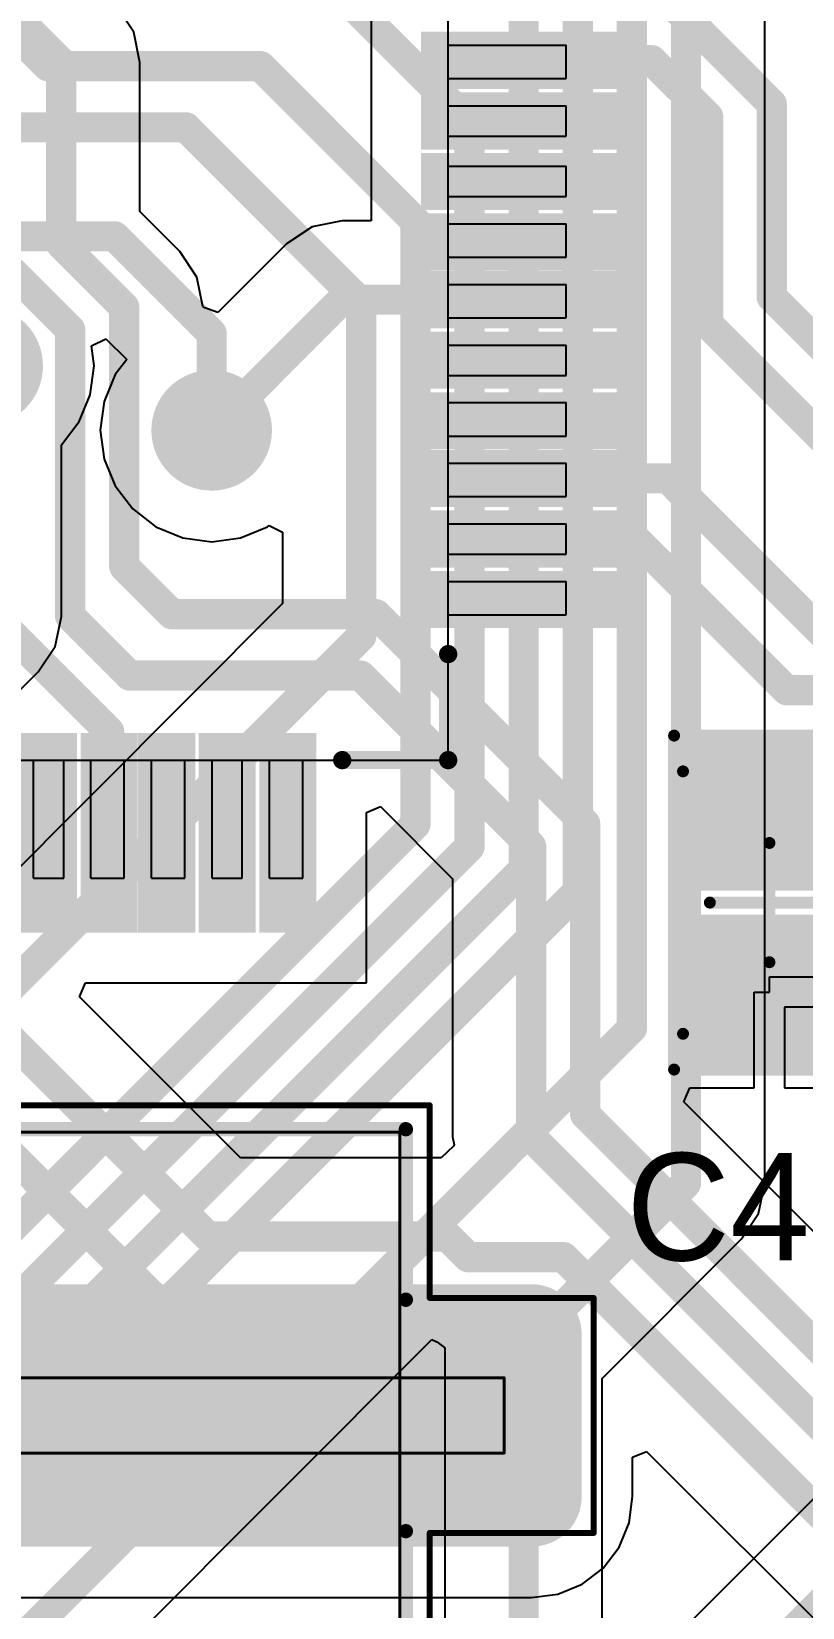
# Model space of a CAD drawing. Header units: millimetres. Extents: x 12 to 126, y 25 to 105.
# Drawn here: x 44.21 to 50.68, y 70.19 to 83.4 of the extents above; entities that cross this region are included whole.
import ezdxf

# ---------------------------------------------------------------- set-up
doc = ezdxf.new("R2010")
doc.units = ezdxf.units.MM
for name, color, linetype in [('BottomLayer', 5, 'Continuous'), ('BottomSolder', 6, 'Continuous'), ('Mechanical11', 56, 'Continuous'), ('Mechanical12', 56, 'Continuous'), ('Mechanical13', 56, 'Continuous'), ('Mechanical15', 56, 'Continuous'), ('Mechanical16', 56, 'Continuous'), ('MultiLayer', 9, 'Continuous'), ('TopLayer', 1, 'Continuous'), ('TopOverlay', 2, 'Continuous'), ('TopPaste', 8, 'Continuous'), ('TopSolder', 216, 'Continuous'), ('ViaHoleLayer', 16, 'Continuous')]:
    doc.layers.add(name, color=color, linetype=linetype)

# ---------------------------------------------------------------- blocks, each defined once
blk = doc.blocks.new('XTAL1140X475X430D1315L440X63M_31')
at = {"layer": 'Mechanical11', "const_width": 0.12}
for points in [[(-5.75, 2.4), (-5.75, -2.4)], [(5.75, 2.4), (-5.75, 2.4)], [(5.75, 2.4), (5.75, -2.4)], [(5.75, -2.4), (-5.75, -2.4)]]:
    blk.add_lwpolyline(points, dxfattribs=at)
at = {"layer": 'Mechanical11', "const_width": 0.06}
for points in [[(-5.78, 2.4, 1), (-5.72, 2.4, 1)], [(-5.78, 2.4, 1), (-5.72, 2.4, 1)], [(5.72, 2.4, 1), (5.78, 2.4, 1)], [(5.72, 2.4, 1), (5.78, 2.4, 1)], [(-5.78, -2.4, 1), (-5.72, -2.4, 1)], [(-5.78, -2.4, 1), (-5.72, -2.4, 1)], [(5.72, -2.4, 1), (5.78, -2.4, 1)], [(5.72, -2.4, 1), (5.78, -2.4, 1)]]:
    blk.add_lwpolyline(points, format="xyb", close=True, dxfattribs=at)
at = {"layer": 'Mechanical12', "const_width": 0.025}
for points in [[(-5.7, 2.375), (-5.7, -2.375)], [(5.7, 2.375), (-5.7, 2.375)], [(5.7, 2.375), (5.7, -2.375)], [(-6.575, 0.315), (-6.575, -0.315)], [(-2.175, 0.315), (-6.575, 0.315)], [(-2.175, 0.315), (-2.175, -0.315)], [(2.175, 0.315), (2.175, -0.315)], [(6.575, 0.315), (2.175, 0.315)], [(6.575, 0.315), (6.575, -0.315)], [(-2.175, -0.315), (-6.575, -0.315)], [(6.575, -0.315), (2.175, -0.315)], [(5.7, -2.375), (-5.7, -2.375)]]:
    blk.add_lwpolyline(points, dxfattribs=at)
at = {"layer": 'Mechanical12', "const_width": 0.0125}
for points in [[(-5.706, 2.375, 1), (-5.694, 2.375, 1)], [(-5.706, 2.375, 1), (-5.694, 2.375, 1)], [(5.694, 2.375, 1), (5.706, 2.375, 1)], [(5.694, 2.375, 1), (5.706, 2.375, 1)], [(-6.581, 0.315, 1), (-6.569, 0.315, 1)], [(-6.581, 0.315, 1), (-6.569, 0.315, 1)], [(-2.181, 0.315, 1), (-2.169, 0.315, 1)], [(-2.181, 0.315, 1), (-2.169, 0.315, 1)], [(2.169, 0.315, 1), (2.181, 0.315, 1)], [(2.169, 0.315, 1), (2.181, 0.315, 1)], [(6.569, 0.315, 1), (6.581, 0.315, 1)], [(6.569, 0.315, 1), (6.581, 0.315, 1)], [(-6.581, -0.315, 1), (-6.569, -0.315, 1)], [(-6.581, -0.315, 1), (-6.569, -0.315, 1)], [(-2.181, -0.315, 1), (-2.169, -0.315, 1)], [(-2.181, -0.315, 1), (-2.169, -0.315, 1)], [(2.169, -0.315, 1), (2.181, -0.315, 1)], [(2.169, -0.315, 1), (2.181, -0.315, 1)], [(6.569, -0.315, 1), (6.581, -0.315, 1)], [(6.569, -0.315, 1), (6.581, -0.315, 1)], [(-5.706, -2.375, 1), (-5.694, -2.375, 1)], [(-5.706, -2.375, 1), (-5.694, -2.375, 1)], [(5.694, -2.375, 1), (5.706, -2.375, 1)], [(5.694, -2.375, 1), (5.706, -2.375, 1)]]:
    blk.add_lwpolyline(points, format="xyb", close=True, dxfattribs=at)
at = {"layer": 'Mechanical15', "const_width": 0.05}
for points in [[(5.95, 2.6), (-5.95, 2.6)], [(-5.95, 2.6), (-5.95, 0.985)], [(5.95, 2.6), (5.95, 0.985)], [(-5.95, 0.985), (-7.325, 0.985)], [(-7.325, 0.985), (-7.325, -0.985)], [(7.325, 0.985), (5.95, 0.985)], [(7.325, 0.985), (7.325, -0.985)], [(0, 0.35), (0, -0.35)], [(0.35, 0), (-0.35, 0)], [(-5.95, -0.985), (-7.325, -0.985)], [(-5.95, -0.985), (-5.95, -2.6)], [(5.95, -0.985), (5.95, -2.6)], [(7.325, -0.985), (5.95, -0.985)], [(5.95, -2.6), (-5.95, -2.6)]]:
    blk.add_lwpolyline(points, dxfattribs=at)
at = {"layer": 'Mechanical15'}
for points, const_width in [([(-5.963, 2.6, 1), (-5.938, 2.6, 1)], 0.025), ([(-5.963, 2.6, 1), (-5.938, 2.6, 1)], 0.025), ([(5.937, 2.6, 1), (5.962, 2.6, 1)], 0.025), ([(5.937, 2.6, 1), (5.962, 2.6, 1)], 0.025), ([(-7.338, 0.985, 1), (-7.313, 0.985, 1)], 0.025), ([(-7.338, 0.985, 1), (-7.313, 0.985, 1)], 0.025), ([(-5.963, 0.985, 1), (-5.938, 0.985, 1)], 0.025), ([(-5.963, 0.985, 1), (-5.938, 0.985, 1)], 0.025), ([(5.937, 0.985, 1), (5.962, 0.985, 1)], 0.025), ([(5.937, 0.985, 1), (5.962, 0.985, 1)], 0.025), ([(7.312, 0.985, 1), (7.337, 0.985, 1)], 0.025), ([(7.312, 0.985, 1), (7.337, 0.985, 1)], 0.025), ([(0.25, 0, 1), (-0.25, 0, 1)], 0.05), ([(-0.013, 0.35, 1), (0.012, 0.35, 1)], 0.025), ([(-0.363, 0, 1), (-0.338, 0, 1)], 0.025), ([(-0.262, 0, 1), (-0.238, 0, 1)], 0.025), ([(0.238, 0, 1), (0.262, 0, 1)], 0.025), ([(0.337, 0, 1), (0.362, 0, 1)], 0.025), ([(-0.013, -0.35, 1), (0.012, -0.35, 1)], 0.025), ([(-7.338, -0.985, 1), (-7.313, -0.985, 1)], 0.025), ([(-7.338, -0.985, 1), (-7.313, -0.985, 1)], 0.025), ([(-5.963, -0.985, 1), (-5.938, -0.985, 1)], 0.025), ([(-5.963, -0.985, 1), (-5.938, -0.985, 1)], 0.025), ([(5.937, -0.985, 1), (5.962, -0.985, 1)], 0.025), ([(5.937, -0.985, 1), (5.962, -0.985, 1)], 0.025), ([(7.312, -0.985, 1), (7.337, -0.985, 1)], 0.025), ([(7.312, -0.985, 1), (7.337, -0.985, 1)], 0.025), ([(-5.963, -2.6, 1), (-5.938, -2.6, 1)], 0.025), ([(-5.963, -2.6, 1), (-5.938, -2.6, 1)], 0.025), ([(5.937, -2.6, 1), (5.962, -2.6, 1)], 0.025), ([(5.937, -2.6, 1), (5.962, -2.6, 1)], 0.025)]:
    blk.add_lwpolyline(points, format="xyb", close=True, dxfattribs=dict(at, const_width=const_width))
at = {"layer": 'TopLayer', "const_width": 0.32}
for points in [[(-6.965, 0.68, 1), (-6.645, 0.68, 1)], [(-2.605, 0.68, 1), (-2.285, 0.68, 1)], [(2.285, 0.68, 1), (2.605, 0.68, 1)], [(6.645, 0.68, 1), (6.965, 0.68, 1)], [(-6.965, -0.68, 1), (-6.645, -0.68, 1)], [(-2.605, -0.68, 1), (-2.285, -0.68, 1)], [(2.285, -0.68, 1), (2.605, -0.68, 1)], [(6.645, -0.68, 1), (6.965, -0.68, 1)]]:
    blk.add_lwpolyline(points, format="xyb", close=True, dxfattribs=at)
at = {"layer": 'TopLayer'}
for points in [[(-2.445, 1), (-6.805, 1), (-2.445, -1), (-6.805, -1)], [(2.445, -1), (6.805, -1), (2.445, 1), (6.805, 1)], [(-2.125, 0.68), (-7.125, 0.68), (-2.125, -0.68), (-7.125, -0.68)], [(2.125, -0.68), (7.125, -0.68), (2.125, 0.68), (7.125, 0.68)]]:
    blk.add_solid(points, dxfattribs=at)
at = {"layer": 'TopOverlay', "const_width": 0.12}
for points in [[(5.75, 2.4), (-5.75, 2.4)], [(-5.75, 2.4), (-5.75, 0.97)], [(5.75, 2.4), (5.75, 0.97)], [(-5.75, -0.97), (-5.75, -2.4)], [(5.75, -0.97), (5.75, -2.4)], [(5.75, -2.4), (-5.75, -2.4)]]:
    blk.add_lwpolyline(points, dxfattribs=at)
at = {"layer": 'TopOverlay', "const_width": 0.06}
for points in [[(-5.78, 2.4, 1), (-5.72, 2.4, 1)], [(-5.78, 2.4, 1), (-5.72, 2.4, 1)], [(5.72, 2.4, 1), (5.78, 2.4, 1)], [(5.72, 2.4, 1), (5.78, 2.4, 1)], [(-5.78, 0.97, 1), (-5.72, 0.97, 1)], [(5.72, 0.97, 1), (5.78, 0.97, 1)], [(-5.78, -0.97, 1), (-5.72, -0.97, 1)], [(5.72, -0.97, 1), (5.78, -0.97, 1)], [(-5.78, -2.4, 1), (-5.72, -2.4, 1)], [(-5.78, -2.4, 1), (-5.72, -2.4, 1)], [(5.72, -2.4, 1), (5.78, -2.4, 1)], [(5.72, -2.4, 1), (5.78, -2.4, 1)]]:
    blk.add_lwpolyline(points, format="xyb", close=True, dxfattribs=at)
at = {"layer": 'TopPaste', "const_width": 0.32}
for points in [[(-6.965, 0.68, 1), (-6.645, 0.68, 1)], [(-2.605, 0.68, 1), (-2.285, 0.68, 1)], [(2.285, 0.68, 1), (2.605, 0.68, 1)], [(6.645, 0.68, 1), (6.965, 0.68, 1)], [(-6.965, -0.68, 1), (-6.645, -0.68, 1)], [(-2.605, -0.68, 1), (-2.285, -0.68, 1)], [(2.285, -0.68, 1), (2.605, -0.68, 1)], [(6.645, -0.68, 1), (6.965, -0.68, 1)]]:
    blk.add_lwpolyline(points, format="xyb", close=True, dxfattribs=at)
at = {"layer": 'TopPaste'}
for points in [[(-2.445, 1), (-6.805, 1), (-2.445, -1), (-6.805, -1)], [(2.445, -1), (6.805, -1), (2.445, 1), (6.805, 1)], [(-2.125, 0.68), (-7.125, 0.68), (-2.125, -0.68), (-7.125, -0.68)], [(2.125, -0.68), (7.125, -0.68), (2.125, 0.68), (7.125, 0.68)]]:
    blk.add_solid(points, dxfattribs=at)
at = {"layer": 'TopSolder', "const_width": 0.42}
for points in [[(-7.015, 0.68, 1), (-6.595, 0.68, 1)], [(-2.655, 0.68, 1), (-2.235, 0.68, 1)], [(2.235, 0.68, 1), (2.655, 0.68, 1)], [(6.595, 0.68, 1), (7.015, 0.68, 1)], [(-7.015, -0.68, 1), (-6.595, -0.68, 1)], [(-2.655, -0.68, 1), (-2.235, -0.68, 1)], [(2.235, -0.68, 1), (2.655, -0.68, 1)], [(6.595, -0.68, 1), (7.015, -0.68, 1)]]:
    blk.add_lwpolyline(points, format="xyb", close=True, dxfattribs=at)
at = {"layer": 'TopSolder'}
for points in [[(-2.445, 1.1), (-6.805, 1.1), (-2.445, -1.1), (-6.805, -1.1)], [(2.445, -1.1), (6.805, -1.1), (2.445, 1.1), (6.805, 1.1)], [(-2.025, 0.68), (-7.225, 0.68), (-2.025, -0.68), (-7.225, -0.68)], [(2.025, -0.68), (7.225, -0.68), (2.025, 0.68), (7.225, 0.68)]]:
    blk.add_solid(points, dxfattribs=at)
at = {"layer": 'Mechanical16'}
blk.add_text('Y1', height=0.9, dxfattribs=at).set_placement((0, 0))
blk = doc.blocks.new('C0805_72')
at = {"layer": 'Mechanical13', "const_width": 0.1}
for points in [[(-1.1, 0.725), (-1.1, -0.725)], [(-1.1, 0.725), (1.1, 0.725)], [(1.1, 0.725), (1.1, -0.725)], [(-1.1, -0.725), (1.1, -0.725)]]:
    blk.add_lwpolyline(points, dxfattribs=at)
at = {"layer": 'Mechanical13', "const_width": 0.05}
for points in [[(-1.125, 0.725, 1), (-1.075, 0.725, 1)], [(-1.125, 0.725, 1), (-1.075, 0.725, 1)], [(1.075, 0.725, 1), (1.125, 0.725, 1)], [(1.075, 0.725, 1), (1.125, 0.725, 1)], [(-1.125, -0.725, 1), (-1.075, -0.725, 1)], [(-1.125, -0.725, 1), (-1.075, -0.725, 1)], [(1.075, -0.725, 1), (1.125, -0.725, 1)], [(1.075, -0.725, 1), (1.125, -0.725, 1)]]:
    blk.add_lwpolyline(points, format="xyb", close=True, dxfattribs=at)
at = {"layer": 'Mechanical15', "const_width": 0.1}
for points in [[(-1.4, 0.8), (-1.4, -0.8)], [(-1.4, 0.8), (1.4, 0.8)], [(1.4, 0.8), (1.4, -0.8)], [(0, 0.5), (0, -0.5)], [(-0.5, 0), (0.5, 0)], [(-1.4, -0.8), (1.4, -0.8)]]:
    blk.add_lwpolyline(points, dxfattribs=at)
at = {"layer": 'Mechanical15', "const_width": 0.05}
for points in [[(-1.425, 0.8, 1), (-1.375, 0.8, 1)], [(-1.425, 0.8, 1), (-1.375, 0.8, 1)], [(1.375, 0.8, 1), (1.425, 0.8, 1)], [(1.375, 0.8, 1), (1.425, 0.8, 1)], [(-0.025, 0.5, 1), (0.025, 0.5, 1)], [(-0.525, 0, 1), (-0.475, 0, 1)], [(0.475, 0, 1), (0.525, 0, 1)], [(-0.025, -0.5, 1), (0.025, -0.5, 1)], [(-1.425, -0.8, 1), (-1.375, -0.8, 1)], [(-1.425, -0.8, 1), (-1.375, -0.8, 1)], [(1.375, -0.8, 1), (1.425, -0.8, 1)], [(1.375, -0.8, 1), (1.425, -0.8, 1)]]:
    blk.add_lwpolyline(points, format="xyb", close=True, dxfattribs=at)
at = {"layer": 'TopLayer'}
for points in [[(-0.2, -0.7), (-0.2, 0.7), (-1.3, -0.7), (-1.3, 0.7)], [(1.3, -0.7), (1.3, 0.7), (0.2, -0.7), (0.2, 0.7)]]:
    blk.add_solid(points, dxfattribs=at)
at = {"layer": 'TopPaste'}
for points in [[(-0.2, -0.7), (-0.2, 0.7), (-1.3, -0.7), (-1.3, 0.7)], [(1.3, -0.7), (1.3, 0.7), (0.2, -0.7), (0.2, 0.7)]]:
    blk.add_solid(points, dxfattribs=at)
at = {"layer": 'TopSolder'}
for points in [[(-0.1, -0.8), (-0.1, 0.8), (-1.4, -0.8), (-1.4, 0.8)], [(1.4, -0.8), (1.4, 0.8), (0.1, -0.8), (0.1, 0.8)]]:
    blk.add_solid(points, dxfattribs=at)
blk = doc.blocks.new('QFP50P1200X1200X160_64N_99')
at = {"layer": 'Mechanical13'}
for points in [[(-5.105, 5.105), (-5.105, -5.105)], [(-5.105, 5.105), (-5.105, -5.105)], [(-6.096, -1.626), (-6.096, -1.88)], [(-6.096, -1.626), (-5.105, -1.626)], [(-6.096, -1.626), (-6.096, -1.88)], [(-6.096, -1.626), (-5.105, -1.626)], [(-5.105, -1.626), (-5.105, -1.88)], [(-5.105, -1.626), (-5.105, -1.88)], [(-6.096, -1.88), (-5.105, -1.88)], [(-6.096, -1.88), (-5.105, -1.88)], [(-6.096, -2.108), (-6.096, -2.388)], [(-6.096, -2.108), (-5.105, -2.108)], [(-6.096, -2.108), (-6.096, -2.388)], [(-6.096, -2.108), (-5.105, -2.108)], [(-5.105, -2.108), (-5.105, -2.388)], [(-5.105, -2.108), (-5.105, -2.388)], [(-6.096, -2.388), (-5.105, -2.388)], [(-6.096, -2.388), (-5.105, -2.388)], [(-6.096, -2.616), (-6.096, -2.896)], [(-6.096, -2.616), (-5.105, -2.616)], [(-6.096, -2.616), (-6.096, -2.896)], [(-6.096, -2.616), (-5.105, -2.616)], [(-5.105, -2.616), (-5.105, -2.896)], [(-5.105, -2.616), (-5.105, -2.896)], [(-6.096, -2.896), (-5.105, -2.896)], [(-6.096, -2.896), (-5.105, -2.896)], [(-6.096, -3.124), (-6.096, -3.378)], [(-6.096, -3.124), (-5.105, -3.124)], [(-6.096, -3.124), (-6.096, -3.378)], [(-6.096, -3.124), (-5.105, -3.124)], [(-5.105, -3.124), (-5.105, -3.378)], [(-5.105, -3.124), (-5.105, -3.378)], [(-6.096, -3.378), (-5.105, -3.378)], [(-6.096, -3.378), (-5.105, -3.378)], [(-6.096, -3.607), (-6.096, -3.886)], [(-6.096, -3.607), (-5.105, -3.607)], [(-6.096, -3.607), (-6.096, -3.886)], [(-6.096, -3.607), (-5.105, -3.607)], [(-5.105, -3.607), (-5.105, -3.886)], [(-5.105, -3.607), (-5.105, -3.886)], [(-6.096, -3.886), (-5.105, -3.886)], [(-6.096, -3.886), (-5.105, -3.886)], [(-5.105, -5.105), (5.105, -5.105)], [(-5.105, -5.105), (5.105, -5.105)], [(-3.886, -5.105), (-3.886, -6.096)], [(-3.886, -5.105), (-3.607, -5.105)], [(-3.886, -5.105), (-3.886, -6.096)], [(-3.886, -5.105), (-3.607, -5.105)], [(-3.607, -5.105), (-3.607, -6.096)], [(-3.607, -5.105), (-3.607, -6.096)], [(-3.378, -5.105), (-3.378, -6.096)], [(-3.378, -5.105), (-3.124, -5.105)], [(-3.378, -5.105), (-3.378, -6.096)], [(-3.378, -5.105), (-3.124, -5.105)], [(-3.124, -5.105), (-3.124, -6.096)], [(-3.124, -5.105), (-3.124, -6.096)], [(-2.896, -5.105), (-2.896, -6.096)], [(-2.896, -5.105), (-2.616, -5.105)], [(-2.896, -5.105), (-2.896, -6.096)], [(-2.896, -5.105), (-2.616, -5.105)], [(-2.616, -5.105), (-2.616, -6.096)], [(-2.616, -5.105), (-2.616, -6.096)], [(-2.388, -5.105), (-2.388, -6.096)], [(-2.388, -5.105), (-2.108, -5.105)], [(-2.388, -5.105), (-2.388, -6.096)], [(-2.388, -5.105), (-2.108, -5.105)], [(-2.108, -5.105), (-2.108, -6.096)], [(-2.108, -5.105), (-2.108, -6.096)], [(-1.88, -5.105), (-1.88, -6.096)], [(-1.88, -5.105), (-1.626, -5.105)], [(-1.88, -5.105), (-1.88, -6.096)], [(-1.88, -5.105), (-1.626, -5.105)], [(-1.626, -5.105), (-1.626, -6.096)], [(-1.626, -5.105), (-1.626, -6.096)], [(-1.397, -5.105), (-1.397, -6.096)], [(-1.397, -5.105), (-1.118, -5.105)], [(-1.397, -5.105), (-1.397, -6.096)], [(-1.397, -5.105), (-1.118, -5.105)], [(-1.118, -5.105), (-1.118, -6.096)], [(-1.118, -5.105), (-1.118, -6.096)], [(-0.889, -5.105), (-0.889, -6.096)], [(-0.889, -5.105), (-0.61, -5.105)], [(-0.889, -5.105), (-0.889, -6.096)], [(-0.889, -5.105), (-0.61, -5.105)], [(-0.61, -5.105), (-0.61, -6.096)], [(-0.61, -5.105), (-0.61, -6.096)], [(-0.381, -5.105), (-0.381, -6.096)], [(-0.381, -5.105), (-0.127, -5.105)], [(-0.381, -5.105), (-0.381, -6.096)], [(-0.381, -5.105), (-0.127, -5.105)], [(-0.127, -5.105), (-0.127, -6.096)], [(-0.127, -5.105), (-0.127, -6.096)], [(0.127, -5.105), (0.127, -6.096)], [(0.127, -5.105), (0.381, -5.105)], [(0.127, -5.105), (0.127, -6.096)], [(0.127, -5.105), (0.381, -5.105)], [(0.381, -5.105), (0.381, -6.096)], [(0.381, -5.105), (0.381, -6.096)], [(0.61, -5.105), (0.61, -6.096)], [(0.61, -5.105), (0.889, -5.105)], [(0.61, -5.105), (0.61, -6.096)], [(0.61, -5.105), (0.889, -5.105)], [(0.889, -5.105), (0.889, -6.096)], [(0.889, -5.105), (0.889, -6.096)], [(-3.886, -6.096), (-3.607, -6.096)], [(-3.886, -6.096), (-3.607, -6.096)], [(-3.378, -6.096), (-3.124, -6.096)], [(-3.378, -6.096), (-3.124, -6.096)], [(-2.896, -6.096), (-2.616, -6.096)], [(-2.896, -6.096), (-2.616, -6.096)], [(-2.388, -6.096), (-2.108, -6.096)], [(-2.388, -6.096), (-2.108, -6.096)], [(-1.88, -6.096), (-1.626, -6.096)], [(-1.88, -6.096), (-1.626, -6.096)], [(-1.397, -6.096), (-1.118, -6.096)], [(-1.397, -6.096), (-1.118, -6.096)], [(-0.889, -6.096), (-0.61, -6.096)], [(-0.889, -6.096), (-0.61, -6.096)], [(-0.381, -6.096), (-0.127, -6.096)], [(-0.381, -6.096), (-0.127, -6.096)], [(0.127, -6.096), (0.381, -6.096)], [(0.127, -6.096), (0.381, -6.096)], [(0.61, -6.096), (0.889, -6.096)], [(0.61, -6.096), (0.889, -6.096)]]:
    blk.add_lwpolyline(points, dxfattribs=at)
for points in [[(-6.096, -1.626, 1), (-6.096, -1.626, 1)], [(-6.096, -1.626, 1), (-6.096, -1.626, 1)], [(-6.096, -1.626, 1), (-6.096, -1.626, 1)], [(-6.096, -1.626, 1), (-6.096, -1.626, 1)], [(-5.105, -1.626, 1), (-5.105, -1.626, 1)], [(-5.105, -1.626, 1), (-5.105, -1.626, 1)], [(-5.105, -1.626, 1), (-5.105, -1.626, 1)], [(-5.105, -1.626, 1), (-5.105, -1.626, 1)], [(-6.096, -1.88, 1), (-6.096, -1.88, 1)], [(-6.096, -1.88, 1), (-6.096, -1.88, 1)], [(-6.096, -1.88, 1), (-6.096, -1.88, 1)], [(-6.096, -1.88, 1), (-6.096, -1.88, 1)], [(-5.105, -1.88, 1), (-5.105, -1.88, 1)], [(-5.105, -1.88, 1), (-5.105, -1.88, 1)], [(-5.105, -1.88, 1), (-5.105, -1.88, 1)], [(-5.105, -1.88, 1), (-5.105, -1.88, 1)], [(-6.096, -2.108, 1), (-6.096, -2.108, 1)], [(-6.096, -2.108, 1), (-6.096, -2.108, 1)], [(-6.096, -2.108, 1), (-6.096, -2.108, 1)], [(-6.096, -2.108, 1), (-6.096, -2.108, 1)], [(-5.105, -2.108, 1), (-5.105, -2.108, 1)], [(-5.105, -2.108, 1), (-5.105, -2.108, 1)], [(-5.105, -2.108, 1), (-5.105, -2.108, 1)], [(-5.105, -2.108, 1), (-5.105, -2.108, 1)], [(-6.096, -2.388, 1), (-6.096, -2.388, 1)], [(-6.096, -2.388, 1), (-6.096, -2.388, 1)], [(-6.096, -2.388, 1), (-6.096, -2.388, 1)], [(-6.096, -2.388, 1), (-6.096, -2.388, 1)], [(-5.105, -2.388, 1), (-5.105, -2.388, 1)], [(-5.105, -2.388, 1), (-5.105, -2.388, 1)], [(-5.105, -2.388, 1), (-5.105, -2.388, 1)], [(-5.105, -2.388, 1), (-5.105, -2.388, 1)], [(-6.096, -2.616, 1), (-6.096, -2.616, 1)], [(-6.096, -2.616, 1), (-6.096, -2.616, 1)], [(-6.096, -2.616, 1), (-6.096, -2.616, 1)], [(-6.096, -2.616, 1), (-6.096, -2.616, 1)], [(-5.105, -2.616, 1), (-5.105, -2.616, 1)], [(-5.105, -2.616, 1), (-5.105, -2.616, 1)], [(-5.105, -2.616, 1), (-5.105, -2.616, 1)], [(-5.105, -2.616, 1), (-5.105, -2.616, 1)], [(-6.096, -2.896, 1), (-6.096, -2.896, 1)], [(-6.096, -2.896, 1), (-6.096, -2.896, 1)], [(-6.096, -2.896, 1), (-6.096, -2.896, 1)], [(-6.096, -2.896, 1), (-6.096, -2.896, 1)], [(-5.105, -2.896, 1), (-5.105, -2.896, 1)], [(-5.105, -2.896, 1), (-5.105, -2.896, 1)], [(-5.105, -2.896, 1), (-5.105, -2.896, 1)], [(-5.105, -2.896, 1), (-5.105, -2.896, 1)], [(-6.096, -3.124, 1), (-6.096, -3.124, 1)], [(-6.096, -3.124, 1), (-6.096, -3.124, 1)], [(-6.096, -3.124, 1), (-6.096, -3.124, 1)], [(-6.096, -3.124, 1), (-6.096, -3.124, 1)], [(-5.105, -3.124, 1), (-5.105, -3.124, 1)], [(-5.105, -3.124, 1), (-5.105, -3.124, 1)], [(-5.105, -3.124, 1), (-5.105, -3.124, 1)], [(-5.105, -3.124, 1), (-5.105, -3.124, 1)], [(-6.096, -3.378, 1), (-6.096, -3.378, 1)], [(-6.096, -3.378, 1), (-6.096, -3.378, 1)], [(-6.096, -3.378, 1), (-6.096, -3.378, 1)], [(-6.096, -3.378, 1), (-6.096, -3.378, 1)], [(-5.105, -3.378, 1), (-5.105, -3.378, 1)], [(-5.105, -3.378, 1), (-5.105, -3.378, 1)], [(-5.105, -3.378, 1), (-5.105, -3.378, 1)], [(-5.105, -3.378, 1), (-5.105, -3.378, 1)], [(-6.096, -3.607, 1), (-6.096, -3.607, 1)], [(-6.096, -3.607, 1), (-6.096, -3.607, 1)], [(-6.096, -3.607, 1), (-6.096, -3.607, 1)], [(-6.096, -3.607, 1), (-6.096, -3.607, 1)], [(-5.105, -3.607, 1), (-5.105, -3.607, 1)], [(-5.105, -3.607, 1), (-5.105, -3.607, 1)], [(-5.105, -3.607, 1), (-5.105, -3.607, 1)], [(-5.105, -3.607, 1), (-5.105, -3.607, 1)], [(-6.096, -3.886, 1), (-6.096, -3.886, 1)], [(-6.096, -3.886, 1), (-6.096, -3.886, 1)], [(-6.096, -3.886, 1), (-6.096, -3.886, 1)], [(-6.096, -3.886, 1), (-6.096, -3.886, 1)], [(-5.105, -3.886, 1), (-5.105, -3.886, 1)], [(-5.105, -3.886, 1), (-5.105, -3.886, 1)], [(-5.105, -3.886, 1), (-5.105, -3.886, 1)], [(-5.105, -3.886, 1), (-5.105, -3.886, 1)], [(-5.105, -5.105, 1), (-5.105, -5.105, 1)], [(-5.105, -5.105, 1), (-5.105, -5.105, 1)], [(-5.105, -5.105, 1), (-5.105, -5.105, 1)], [(-5.105, -5.105, 1), (-5.105, -5.105, 1)], [(-3.886, -5.105, 1), (-3.886, -5.105, 1)], [(-3.886, -5.105, 1), (-3.886, -5.105, 1)], [(-3.886, -5.105, 1), (-3.886, -5.105, 1)], [(-3.886, -5.105, 1), (-3.886, -5.105, 1)], [(-3.607, -5.105, 1), (-3.607, -5.105, 1)], [(-3.607, -5.105, 1), (-3.607, -5.105, 1)], [(-3.607, -5.105, 1), (-3.607, -5.105, 1)], [(-3.607, -5.105, 1), (-3.607, -5.105, 1)], [(-3.378, -5.105, 1), (-3.378, -5.105, 1)], [(-3.378, -5.105, 1), (-3.378, -5.105, 1)], [(-3.378, -5.105, 1), (-3.378, -5.105, 1)], [(-3.378, -5.105, 1), (-3.378, -5.105, 1)], [(-3.124, -5.105, 1), (-3.124, -5.105, 1)], [(-3.124, -5.105, 1), (-3.124, -5.105, 1)], [(-3.124, -5.105, 1), (-3.124, -5.105, 1)], [(-3.124, -5.105, 1), (-3.124, -5.105, 1)], [(-2.896, -5.105, 1), (-2.896, -5.105, 1)], [(-2.896, -5.105, 1), (-2.896, -5.105, 1)], [(-2.896, -5.105, 1), (-2.896, -5.105, 1)], [(-2.896, -5.105, 1), (-2.896, -5.105, 1)], [(-2.616, -5.105, 1), (-2.616, -5.105, 1)], [(-2.616, -5.105, 1), (-2.616, -5.105, 1)], [(-2.616, -5.105, 1), (-2.616, -5.105, 1)], [(-2.616, -5.105, 1), (-2.616, -5.105, 1)], [(-2.388, -5.105, 1), (-2.388, -5.105, 1)], [(-2.388, -5.105, 1), (-2.388, -5.105, 1)], [(-2.388, -5.105, 1), (-2.388, -5.105, 1)], [(-2.388, -5.105, 1), (-2.388, -5.105, 1)], [(-2.108, -5.105, 1), (-2.108, -5.105, 1)], [(-2.108, -5.105, 1), (-2.108, -5.105, 1)], [(-2.108, -5.105, 1), (-2.108, -5.105, 1)], [(-2.108, -5.105, 1), (-2.108, -5.105, 1)], [(-1.88, -5.105, 1), (-1.88, -5.105, 1)], [(-1.88, -5.105, 1), (-1.88, -5.105, 1)], [(-1.88, -5.105, 1), (-1.88, -5.105, 1)], [(-1.88, -5.105, 1), (-1.88, -5.105, 1)], [(-1.626, -5.105, 1), (-1.626, -5.105, 1)], [(-1.626, -5.105, 1), (-1.626, -5.105, 1)], [(-1.626, -5.105, 1), (-1.626, -5.105, 1)], [(-1.626, -5.105, 1), (-1.626, -5.105, 1)], [(-1.397, -5.105, 1), (-1.397, -5.105, 1)], [(-1.397, -5.105, 1), (-1.397, -5.105, 1)], [(-1.397, -5.105, 1), (-1.397, -5.105, 1)], [(-1.397, -5.105, 1), (-1.397, -5.105, 1)], [(-1.118, -5.105, 1), (-1.118, -5.105, 1)], [(-1.118, -5.105, 1), (-1.118, -5.105, 1)], [(-1.118, -5.105, 1), (-1.118, -5.105, 1)], [(-1.118, -5.105, 1), (-1.118, -5.105, 1)], [(-0.889, -5.105, 1), (-0.889, -5.105, 1)], [(-0.889, -5.105, 1), (-0.889, -5.105, 1)], [(-0.889, -5.105, 1), (-0.889, -5.105, 1)], [(-0.889, -5.105, 1), (-0.889, -5.105, 1)], [(-0.61, -5.105, 1), (-0.61, -5.105, 1)], [(-0.61, -5.105, 1), (-0.61, -5.105, 1)], [(-0.61, -5.105, 1), (-0.61, -5.105, 1)], [(-0.61, -5.105, 1), (-0.61, -5.105, 1)], [(-0.381, -5.105, 1), (-0.381, -5.105, 1)], [(-0.381, -5.105, 1), (-0.381, -5.105, 1)], [(-0.381, -5.105, 1), (-0.381, -5.105, 1)], [(-0.381, -5.105, 1), (-0.381, -5.105, 1)], [(-0.127, -5.105, 1), (-0.127, -5.105, 1)], [(-0.127, -5.105, 1), (-0.127, -5.105, 1)], [(-0.127, -5.105, 1), (-0.127, -5.105, 1)], [(-0.127, -5.105, 1), (-0.127, -5.105, 1)], [(0.127, -5.105, 1), (0.127, -5.105, 1)], [(0.127, -5.105, 1), (0.127, -5.105, 1)], [(0.127, -5.105, 1), (0.127, -5.105, 1)], [(0.127, -5.105, 1), (0.127, -5.105, 1)], [(0.381, -5.105, 1), (0.381, -5.105, 1)], [(0.381, -5.105, 1), (0.381, -5.105, 1)], [(0.381, -5.105, 1), (0.381, -5.105, 1)], [(0.381, -5.105, 1), (0.381, -5.105, 1)], [(0.61, -5.105, 1), (0.61, -5.105, 1)], [(0.61, -5.105, 1), (0.61, -5.105, 1)], [(0.61, -5.105, 1), (0.61, -5.105, 1)], [(0.61, -5.105, 1), (0.61, -5.105, 1)], [(0.889, -5.105, 1), (0.889, -5.105, 1)], [(0.889, -5.105, 1), (0.889, -5.105, 1)], [(0.889, -5.105, 1), (0.889, -5.105, 1)], [(0.889, -5.105, 1), (0.889, -5.105, 1)], [(-3.886, -6.096, 1), (-3.886, -6.096, 1)], [(-3.886, -6.096, 1), (-3.886, -6.096, 1)], [(-3.886, -6.096, 1), (-3.886, -6.096, 1)], [(-3.886, -6.096, 1), (-3.886, -6.096, 1)], [(-3.607, -6.096, 1), (-3.607, -6.096, 1)], [(-3.607, -6.096, 1), (-3.607, -6.096, 1)], [(-3.607, -6.096, 1), (-3.607, -6.096, 1)], [(-3.607, -6.096, 1), (-3.607, -6.096, 1)], [(-3.378, -6.096, 1), (-3.378, -6.096, 1)], [(-3.378, -6.096, 1), (-3.378, -6.096, 1)], [(-3.378, -6.096, 1), (-3.378, -6.096, 1)], [(-3.378, -6.096, 1), (-3.378, -6.096, 1)], [(-3.124, -6.096, 1), (-3.124, -6.096, 1)], [(-3.124, -6.096, 1), (-3.124, -6.096, 1)], [(-3.124, -6.096, 1), (-3.124, -6.096, 1)], [(-3.124, -6.096, 1), (-3.124, -6.096, 1)], [(-2.896, -6.096, 1), (-2.896, -6.096, 1)], [(-2.896, -6.096, 1), (-2.896, -6.096, 1)], [(-2.896, -6.096, 1), (-2.896, -6.096, 1)], [(-2.896, -6.096, 1), (-2.896, -6.096, 1)], [(-2.616, -6.096, 1), (-2.616, -6.096, 1)], [(-2.616, -6.096, 1), (-2.616, -6.096, 1)], [(-2.616, -6.096, 1), (-2.616, -6.096, 1)], [(-2.616, -6.096, 1), (-2.616, -6.096, 1)], [(-2.388, -6.096, 1), (-2.388, -6.096, 1)], [(-2.388, -6.096, 1), (-2.388, -6.096, 1)], [(-2.388, -6.096, 1), (-2.388, -6.096, 1)], [(-2.388, -6.096, 1), (-2.388, -6.096, 1)], [(-2.108, -6.096, 1), (-2.108, -6.096, 1)], [(-2.108, -6.096, 1), (-2.108, -6.096, 1)], [(-2.108, -6.096, 1), (-2.108, -6.096, 1)], [(-2.108, -6.096, 1), (-2.108, -6.096, 1)], [(-1.88, -6.096, 1), (-1.88, -6.096, 1)], [(-1.88, -6.096, 1), (-1.88, -6.096, 1)], [(-1.88, -6.096, 1), (-1.88, -6.096, 1)], [(-1.88, -6.096, 1), (-1.88, -6.096, 1)], [(-1.626, -6.096, 1), (-1.626, -6.096, 1)], [(-1.626, -6.096, 1), (-1.626, -6.096, 1)], [(-1.626, -6.096, 1), (-1.626, -6.096, 1)], [(-1.626, -6.096, 1), (-1.626, -6.096, 1)], [(-1.397, -6.096, 1), (-1.397, -6.096, 1)], [(-1.397, -6.096, 1), (-1.397, -6.096, 1)], [(-1.397, -6.096, 1), (-1.397, -6.096, 1)], [(-1.397, -6.096, 1), (-1.397, -6.096, 1)], [(-1.118, -6.096, 1), (-1.118, -6.096, 1)], [(-1.118, -6.096, 1), (-1.118, -6.096, 1)], [(-1.118, -6.096, 1), (-1.118, -6.096, 1)], [(-1.118, -6.096, 1), (-1.118, -6.096, 1)], [(-0.889, -6.096, 1), (-0.889, -6.096, 1)], [(-0.889, -6.096, 1), (-0.889, -6.096, 1)], [(-0.889, -6.096, 1), (-0.889, -6.096, 1)], [(-0.889, -6.096, 1), (-0.889, -6.096, 1)], [(-0.61, -6.096, 1), (-0.61, -6.096, 1)], [(-0.61, -6.096, 1), (-0.61, -6.096, 1)], [(-0.61, -6.096, 1), (-0.61, -6.096, 1)], [(-0.61, -6.096, 1), (-0.61, -6.096, 1)], [(-0.381, -6.096, 1), (-0.381, -6.096, 1)], [(-0.381, -6.096, 1), (-0.381, -6.096, 1)], [(-0.381, -6.096, 1), (-0.381, -6.096, 1)], [(-0.381, -6.096, 1), (-0.381, -6.096, 1)], [(-0.127, -6.096, 1), (-0.127, -6.096, 1)], [(-0.127, -6.096, 1), (-0.127, -6.096, 1)], [(-0.127, -6.096, 1), (-0.127, -6.096, 1)], [(-0.127, -6.096, 1), (-0.127, -6.096, 1)], [(0.127, -6.096, 1), (0.127, -6.096, 1)], [(0.127, -6.096, 1), (0.127, -6.096, 1)], [(0.127, -6.096, 1), (0.127, -6.096, 1)], [(0.127, -6.096, 1), (0.127, -6.096, 1)], [(0.381, -6.096, 1), (0.381, -6.096, 1)], [(0.381, -6.096, 1), (0.381, -6.096, 1)], [(0.381, -6.096, 1), (0.381, -6.096, 1)], [(0.381, -6.096, 1), (0.381, -6.096, 1)], [(0.61, -6.096, 1), (0.61, -6.096, 1)], [(0.61, -6.096, 1), (0.61, -6.096, 1)], [(0.61, -6.096, 1), (0.61, -6.096, 1)], [(0.61, -6.096, 1), (0.61, -6.096, 1)], [(0.889, -6.096, 1), (0.889, -6.096, 1)], [(0.889, -6.096, 1), (0.889, -6.096, 1)], [(0.889, -6.096, 1), (0.889, -6.096, 1)], [(0.889, -6.096, 1), (0.889, -6.096, 1)]]:
    blk.add_lwpolyline(points, format="xyb", close=True, dxfattribs=at)
at = {"layer": 'TopLayer'}
for points in [[(-6.452, -1.613), (-6.452, -1.892), (-4.978, -1.613), (-4.978, -1.892)], [(-6.452, -2.121), (-6.452, -2.4), (-4.978, -2.121), (-4.978, -2.4)], [(-6.452, -2.604), (-6.452, -2.883), (-4.978, -2.604), (-4.978, -2.883)], [(-6.452, -3.112), (-6.452, -3.391), (-4.978, -3.112), (-4.978, -3.391)], [(-6.452, -3.62), (-6.452, -3.899), (-4.978, -3.62), (-4.978, -3.899)], [(-3.62, -4.978), (-3.899, -4.978), (-3.62, -6.452), (-3.899, -6.452)], [(-3.112, -4.978), (-3.391, -4.978), (-3.112, -6.452), (-3.391, -6.452)], [(-2.604, -4.978), (-2.883, -4.978), (-2.604, -6.452), (-2.883, -6.452)], [(-2.121, -4.978), (-2.4, -4.978), (-2.121, -6.452), (-2.4, -6.452)], [(-1.613, -4.978), (-1.892, -4.978), (-1.613, -6.452), (-1.892, -6.452)], [(-1.105, -4.978), (-1.384, -4.978), (-1.105, -6.452), (-1.384, -6.452)], [(-0.622, -4.978), (-0.902, -4.978), (-0.622, -6.452), (-0.902, -6.452)], [(-0.114, -4.978), (-0.394, -4.978), (-0.114, -6.452), (-0.394, -6.452)], [(0.394, -4.978), (0.114, -4.978), (0.394, -6.452), (0.114, -6.452)], [(0.902, -4.978), (0.622, -4.978), (0.902, -6.452), (0.622, -6.452)]]:
    blk.add_solid(points, dxfattribs=at)
at = {"layer": 'TopOverlay', "const_width": 0.152}
for points in [[(-5.105, -4.216), (-5.105, -5.105)], [(-5.105, -5.105), (-4.216, -5.105)]]:
    blk.add_lwpolyline(points, dxfattribs=at)
at = {"layer": 'TopOverlay', "const_width": 0.0762}
for points in [[(-5.144, -4.216, 1), (-5.067, -4.216, 1)], [(-5.144, -5.105, 1), (-5.067, -5.105, 1)], [(-5.144, -5.105, 1), (-5.067, -5.105, 1)], [(-4.255, -5.105, 1), (-4.178, -5.105, 1)]]:
    blk.add_lwpolyline(points, format="xyb", close=True, dxfattribs=at)
at = {"layer": 'TopPaste'}
for points in [[(-6.452, -1.613), (-6.452, -1.892), (-4.978, -1.613), (-4.978, -1.892)], [(-6.452, -2.121), (-6.452, -2.4), (-4.978, -2.121), (-4.978, -2.4)], [(-6.452, -2.604), (-6.452, -2.883), (-4.978, -2.604), (-4.978, -2.883)], [(-6.452, -3.112), (-6.452, -3.391), (-4.978, -3.112), (-4.978, -3.391)], [(-6.452, -3.62), (-6.452, -3.899), (-4.978, -3.62), (-4.978, -3.899)], [(-3.62, -4.978), (-3.899, -4.978), (-3.62, -6.452), (-3.899, -6.452)], [(-3.112, -4.978), (-3.391, -4.978), (-3.112, -6.452), (-3.391, -6.452)], [(-2.604, -4.978), (-2.883, -4.978), (-2.604, -6.452), (-2.883, -6.452)], [(-2.121, -4.978), (-2.4, -4.978), (-2.121, -6.452), (-2.4, -6.452)], [(-1.613, -4.978), (-1.892, -4.978), (-1.613, -6.452), (-1.892, -6.452)], [(-1.105, -4.978), (-1.384, -4.978), (-1.105, -6.452), (-1.384, -6.452)], [(-0.622, -4.978), (-0.902, -4.978), (-0.622, -6.452), (-0.902, -6.452)], [(-0.114, -4.978), (-0.394, -4.978), (-0.114, -6.452), (-0.394, -6.452)], [(0.394, -4.978), (0.114, -4.978), (0.394, -6.452), (0.114, -6.452)], [(0.902, -4.978), (0.622, -4.978), (0.902, -6.452), (0.622, -6.452)]]:
    blk.add_solid(points, dxfattribs=at)
at = {"layer": 'TopSolder'}
for points in [[(-6.552, -1.513), (-6.552, -1.992), (-4.878, -1.513), (-4.878, -1.992)], [(-6.552, -2.021), (-6.552, -2.5), (-4.878, -2.021), (-4.878, -2.5)], [(-6.552, -2.504), (-6.552, -2.983), (-4.878, -2.504), (-4.878, -2.983)], [(-6.552, -3.012), (-6.552, -3.491), (-4.878, -3.012), (-4.878, -3.491)], [(-6.552, -3.52), (-6.552, -3.999), (-4.878, -3.52), (-4.878, -3.999)], [(-3.52, -4.878), (-3.999, -4.878), (-3.52, -6.552), (-3.999, -6.552)], [(-3.012, -4.878), (-3.491, -4.878), (-3.012, -6.552), (-3.491, -6.552)], [(-2.504, -4.878), (-2.983, -4.878), (-2.504, -6.552), (-2.983, -6.552)], [(-2.021, -4.878), (-2.5, -4.878), (-2.021, -6.552), (-2.5, -6.552)], [(-1.513, -4.878), (-1.992, -4.878), (-1.513, -6.552), (-1.992, -6.552)], [(-1.005, -4.878), (-1.484, -4.878), (-1.005, -6.552), (-1.484, -6.552)], [(-0.522, -4.878), (-1.002, -4.878), (-0.522, -6.552), (-1.002, -6.552)], [(-0.014, -4.878), (-0.494, -4.878), (-0.014, -6.552), (-0.494, -6.552)], [(0.494, -4.878), (0.014, -4.878), (0.494, -6.552), (0.014, -6.552)], [(1.002, -4.878), (0.522, -4.878), (1.002, -6.552), (0.522, -6.552)]]:
    blk.add_solid(points, dxfattribs=at)

msp = doc.modelspace()

# ---------------------------------------------------------------- linework, layer by layer
at = {"layer": 'BottomLayer'}
for p, q in [((50.36, 73.746), (50.36, 86.866)), ((44.712, 80.769), (44.832, 80.828)), ((44.734, 80.6), (44.712, 80.769)), ((44.832, 80.828), (45.008, 80.653)), ((45.008, 80.653), (44.912, 80.528)), ((44.703, 80.358), (44.734, 80.6)), ((44.912, 80.528), (44.818, 80.302)), ((44.609, 80.133), (44.703, 80.358)), ((44.818, 80.302), (44.786, 80.06)), ((44.461, 79.939), (44.609, 80.133)), ((44.786, 80.06), (44.818, 79.819)), ((44.46, 79.938), (44.461, 79.939)), ((44.46, 78.5), (44.46, 79.938)), ((44.818, 79.819), (44.912, 79.593)), ((44.912, 79.593), (45.06, 79.4)), ((45.06, 79.4), (45.254, 79.251)), ((45.254, 79.251), (45.479, 79.158)), ((45.479, 79.158), (45.721, 79.126)), ((45.721, 79.126), (45.963, 79.158)), ((45.963, 79.158), (46.188, 79.251)), ((46.188, 79.251), (46.202, 79.262)), ((46.202, 79.262), (46.316, 79.206)), ((46.316, 79.206), (46.316, 78.607)), ((46.316, 78.607), (37.175, 69.465)), ((44.409, 78.248), (44.46, 78.5)), ((44.46, 78.5), (44.46, 78.5)), ((44.266, 78.034), (44.409, 78.248)), ((35.815, 69.582), (44.266, 78.034)), ((50.309, 73.494), (50.36, 73.746)), ((50.36, 73.746), (50.36, 73.746)), ((50.166, 73.28), (50.309, 73.494)), ((48.998, 72.111), (50.166, 73.28)), ((50.166, 73.28), (50.166, 73.28)), ((52.425, 72.758), (49.301, 69.634)), ((41.775, 66.642), (47.569, 72.436)), ((47.569, 72.436), (47.611, 72.416)), ((47.611, 72.416), (47.678, 72.366)), ((47.678, 72.366), (47.678, 68.302)), ((48.998, 69.703), (48.998, 72.111))]:
    msp.add_line(p, q, dxfattribs=at)
at = {"layer": 'BottomLayer', "const_width": 0.254}
for points in [[(49.246, 75.046), (49.246, 88.046)], [(48.792, 76.192), (48.792, 87.223)], [(49.7, 73.746), (49.7, 87.139)], [(43.76, 83.7), (44.348, 83.112)], [(46.934, 83.591), (47.884, 82.641)], [(48.338, 76.38), (48.338, 83.539)], [(44.348, 83.112), (46.131, 83.112)], [(46.131, 83.112), (47.43, 81.813)], [(43, 82.6), (45.504, 82.6)], [(45.504, 82.6), (46.976, 81.128)], [(47.884, 76.568), (47.884, 82.641)], [(47.43, 76.756), (47.43, 81.813)], [(41.54, 81.686), (44.907, 81.686)], [(44.907, 81.686), (45.721, 80.873)], [(46.976, 78.334), (46.976, 81.128)], [(45.721, 80.06), (45.721, 80.873)], [(37.448, 68.805), (46.976, 78.334)], [(39.025, 68.351), (47.43, 76.756)], [(38.406, 67.09), (47.884, 76.568)], [(37.2, 65.242), (48.338, 76.38)], [(39.1, 66.5), (48.792, 76.192)], [(40.8, 66.6), (49.246, 75.046)], [(48.338, 72.384), (49.7, 73.746)], [(49.3, 68.7), (53.16, 72.56)], [(48.338, 68.302), (48.338, 72.384)]]:
    msp.add_lwpolyline(points, dxfattribs=at)
at = {"layer": 'BottomLayer'}
for points, const_width in [([(44.285, 83.112, 1), (44.412, 83.112, 1)], 0.127), ([(44.285, 83.112, 1), (44.412, 83.112, 1)], 0.127), ([(46.068, 83.112, 1), (46.195, 83.112, 1)], 0.127), ([(46.068, 83.112, 1), (46.195, 83.112, 1)], 0.127), ([(45.44, 82.6, 1), (45.567, 82.6, 1)], 0.127), ([(45.44, 82.6, 1), (45.567, 82.6, 1)], 0.127), ([(47.821, 82.641, 1), (47.948, 82.641, 1)], 0.127), ([(47.821, 82.641, 1), (47.948, 82.641, 1)], 0.127), ([(47.367, 81.813, 1), (47.494, 81.813, 1)], 0.127), ([(47.367, 81.813, 1), (47.494, 81.813, 1)], 0.127), ([(44.844, 81.686, 1), (44.971, 81.686, 1)], 0.127), ([(44.844, 81.686, 1), (44.971, 81.686, 1)], 0.127), ([(46.913, 81.128, 1), (47.04, 81.128, 1)], 0.127), ([(46.913, 81.128, 1), (47.04, 81.128, 1)], 0.127), ([(45.657, 80.873, 1), (45.784, 80.873, 1)], 0.127), ([(45.657, 80.873, 1), (45.784, 80.873, 1)], 0.127), ([(45.518, 80.06, 1), (45.924, 80.06, 1)], 0.406), ([(45.657, 80.06, 1), (45.784, 80.06, 1)], 0.127), ([(46.913, 78.334, 1), (47.04, 78.334, 1)], 0.127), ([(46.913, 78.334, 1), (47.04, 78.334, 1)], 0.127), ([(47.367, 76.756, 1), (47.494, 76.756, 1)], 0.127), ([(47.367, 76.756, 1), (47.494, 76.756, 1)], 0.127), ([(47.821, 76.568, 1), (47.948, 76.568, 1)], 0.127), ([(47.821, 76.568, 1), (47.948, 76.568, 1)], 0.127), ([(48.275, 76.38, 1), (48.402, 76.38, 1)], 0.127), ([(48.275, 76.38, 1), (48.402, 76.38, 1)], 0.127), ([(48.729, 76.192, 1), (48.856, 76.192, 1)], 0.127), ([(48.729, 76.192, 1), (48.856, 76.192, 1)], 0.127), ([(49.183, 75.046, 1), (49.31, 75.046, 1)], 0.127), ([(49.183, 75.046, 1), (49.31, 75.046, 1)], 0.127), ([(49.636, 73.746, 1), (49.763, 73.746, 1)], 0.127), ([(49.636, 73.746, 1), (49.763, 73.746, 1)], 0.127), ([(48.275, 72.384, 1), (48.402, 72.384, 1)], 0.127), ([(48.275, 72.384, 1), (48.402, 72.384, 1)], 0.127)]:
    msp.add_lwpolyline(points, format="xyb", close=True, dxfattribs=dict(at, const_width=const_width))
at = {"layer": 'BottomSolder', "const_width": 0.506}
for points in [[(43.547, 80.6, 1), (44.053, 80.6, 1)], [(45.468, 80.06, 1), (45.974, 80.06, 1)]]:
    msp.add_lwpolyline(points, format="xyb", close=True, dxfattribs=at)
at = {"layer": 'MultiLayer', "const_width": 0.406}
msp.add_lwpolyline([(45.518, 80.06, 1), (45.924, 80.06, 1)], format="xyb", close=True, dxfattribs=at)
at = {"layer": 'TopLayer'}
for p, q in [((47.058, 84.001), (47.058, 82.985)), ((45.068, 83.397), (44.925, 83.611)), ((45.118, 83.144), (45.068, 83.397)), ((45.118, 81.894), (45.118, 83.144)), ((45.118, 83.144), (45.118, 83.144)), ((47.058, 82.985), (47.058, 81.815)), ((45.454, 81.558), (45.118, 81.894)), ((46.816, 81.815), (46.563, 81.765)), ((47.058, 81.815), (46.816, 81.815)), ((46.816, 81.815), (46.816, 81.815)), ((46.563, 81.765), (46.349, 81.622)), ((45.597, 81.344), (45.454, 81.558)), ((46.349, 81.622), (45.774, 81.047)), ((46.349, 81.622), (46.349, 81.622)), ((45.646, 81.098), (45.597, 81.344)), ((45.664, 81.086), (45.646, 81.098)), ((45.774, 81.047), (45.664, 81.086)), ((47.019, 76.856), (47.136, 76.905)), ((47.136, 76.905), (47.741, 76.3)), ((47.019, 75.428), (47.019, 76.856)), ((47.741, 76.3), (47.741, 74.136)), ((50.4, 75.35), (50.4, 75.477)), ((50.4, 75.477), (51.354, 75.477)), ((44.613, 75.311), (44.662, 75.428)), ((44.662, 75.428), (47.019, 75.428)), ((50.273, 74.546), (50.273, 75.35)), ((50.273, 75.35), (50.4, 75.35)), ((45.964, 73.96), (44.613, 75.311)), ((51.354, 75.223), (50.527, 75.223)), ((50.527, 75.223), (50.527, 74.546)), ((49.682, 74.429), (49.731, 74.546)), ((49.731, 74.546), (50.273, 74.546)), ((50.527, 74.546), (51.354, 74.546)), ((53.203, 70.908), (49.682, 74.429)), ((47.741, 74.136), (47.741, 74.136)), ((47.741, 74.136), (47.754, 74.069)), ((47.749, 74.058), (47.646, 73.96)), ((47.754, 74.069), (47.749, 74.058)), ((47.646, 73.96), (45.964, 73.96)), ((49.252, 71.449), (49.37, 71.498)), ((49.37, 71.498), (52.065, 68.802)), ((49.252, 71.12), (49.252, 71.449)), ((49.223, 70.901), (49.252, 71.12)), ((49.139, 70.696), (49.223, 70.901)), ((49.004, 70.521), (49.139, 70.696)), ((48.829, 70.386), (49.004, 70.521)), ((48.405, 70.273), (48.624, 70.302)), ((48.624, 70.302), (48.829, 70.386)), ((44.045, 70.273), (48.405, 70.273))]:
    msp.add_line(p, q, dxfattribs=at)
at = {"layer": 'TopLayer', "const_width": 0.254}
for points in [[(42.057, 85.546), (44.458, 83.144)], [(49.572, 83.645), (50.419, 82.797)], [(44.458, 81.621), (44.458, 83.144)], [(48.315, 83.162), (49.412, 83.162)], [(49.412, 83.162), (49.886, 82.689)], [(50.419, 81.178), (50.419, 82.797)], [(49.886, 80.95), (49.886, 82.689)], [(44.458, 81.621), (44.987, 81.092)], [(44.004, 81.433), (44.533, 80.904)], [(45.721, 80.06), (46.816, 81.155)], [(46.816, 81.155), (48.315, 81.155)], [(50.419, 81.178), (51.343, 80.254)], [(44.987, 78.918), (44.987, 81.092)], [(44.533, 78.504), (44.533, 80.904)], [(49.886, 80.95), (51.035, 79.8)], [(48.315, 79.657), (49.547, 79.657)], [(49.547, 79.657), (50.87, 78.334)], [(48.315, 79.149), (49.276, 79.149)], [(49.276, 79.149), (50.545, 77.88)], [(44.987, 78.918), (45.387, 78.518)], [(43.611, 78.784), (44.861, 77.535)], [(44.533, 78.504), (45.034, 78.003)], [(45.387, 78.518), (47.098, 78.518)], [(47.098, 78.518), (48.855, 76.761)], [(45.034, 78.003), (46.971, 78.003)], [(46.971, 78.003), (48.401, 76.573)], [(50.545, 77.88), (56.318, 77.88)], [(44.861, 76.685), (44.861, 77.535)], [(50.4, 76.85), (50.44, 76.81)], [(50.44, 76.81), (52.426, 76.81)], [(44.861, 76.685), (44.882, 76.664)], [(48.855, 74.324), (48.855, 76.761)], [(48.401, 74.136), (48.401, 76.573)], [(43.375, 75.616), (45.691, 73.3)], [(50.4, 75.35), (52.1, 73.65)], [(42.854, 75.171), (46.225, 71.8)], [(48.855, 74.324), (55.324, 67.854)], [(48.401, 74.136), (55.136, 67.4)], [(45.691, 73.3), (47.7, 73.3)], [(47.7, 73.3), (47.873, 73.127)], [(47.873, 73.127), (48.673, 73.127)], [(48.673, 73.127), (54.854, 66.946)]]:
    msp.add_lwpolyline(points, dxfattribs=at)
at = {"layer": 'TopLayer'}
for points, const_width in [([(44.395, 83.144, 1), (44.522, 83.144, 1)], 0.127), ([(44.395, 83.144, 1), (44.522, 83.144, 1)], 0.127), ([(48.252, 83.162, 1), (48.379, 83.162, 1)], 0.127), ([(49.349, 83.162, 1), (49.476, 83.162, 1)], 0.127), ([(49.349, 83.162, 1), (49.476, 83.162, 1)], 0.127), ([(50.355, 82.797, 1), (50.482, 82.797, 1)], 0.127), ([(50.355, 82.797, 1), (50.482, 82.797, 1)], 0.127), ([(49.822, 82.689, 1), (49.949, 82.689, 1)], 0.127), ([(49.822, 82.689, 1), (49.949, 82.689, 1)], 0.127), ([(44.395, 81.621, 1), (44.522, 81.621, 1)], 0.127), ([(44.395, 81.621, 1), (44.522, 81.621, 1)], 0.127), ([(46.752, 81.155, 1), (46.879, 81.155, 1)], 0.127), ([(46.752, 81.155, 1), (46.879, 81.155, 1)], 0.127), ([(48.252, 81.155, 1), (48.379, 81.155, 1)], 0.127), ([(50.355, 81.178, 1), (50.482, 81.178, 1)], 0.127), ([(50.355, 81.178, 1), (50.482, 81.178, 1)], 0.127), ([(44.924, 81.092, 1), (45.051, 81.092, 1)], 0.127), ([(44.924, 81.092, 1), (45.051, 81.092, 1)], 0.127), ([(44.47, 80.904, 1), (44.597, 80.904, 1)], 0.127), ([(44.47, 80.904, 1), (44.597, 80.904, 1)], 0.127), ([(49.822, 80.95, 1), (49.949, 80.95, 1)], 0.127), ([(49.822, 80.95, 1), (49.949, 80.95, 1)], 0.127), ([(45.518, 80.06, 1), (45.924, 80.06, 1)], 0.406), ([(45.657, 80.06, 1), (45.784, 80.06, 1)], 0.127), ([(48.252, 79.657, 1), (48.379, 79.657, 1)], 0.127), ([(49.483, 79.657, 1), (49.61, 79.657, 1)], 0.127), ([(49.483, 79.657, 1), (49.61, 79.657, 1)], 0.127), ([(48.252, 79.149, 1), (48.379, 79.149, 1)], 0.127), ([(49.212, 79.149, 1), (49.339, 79.149, 1)], 0.127), ([(49.212, 79.149, 1), (49.339, 79.149, 1)], 0.127), ([(44.924, 78.918, 1), (45.051, 78.918, 1)], 0.127), ([(44.924, 78.918, 1), (45.051, 78.918, 1)], 0.127), ([(44.47, 78.504, 1), (44.597, 78.504, 1)], 0.127), ([(44.47, 78.504, 1), (44.597, 78.504, 1)], 0.127), ([(45.324, 78.518, 1), (45.451, 78.518, 1)], 0.127), ([(45.324, 78.518, 1), (45.451, 78.518, 1)], 0.127), ([(47.035, 78.518, 1), (47.162, 78.518, 1)], 0.127), ([(47.035, 78.518, 1), (47.162, 78.518, 1)], 0.127), ([(44.971, 78.003, 1), (45.098, 78.003, 1)], 0.127), ([(44.971, 78.003, 1), (45.098, 78.003, 1)], 0.127), ([(46.907, 78.003, 1), (47.034, 78.003, 1)], 0.127), ([(46.907, 78.003, 1), (47.034, 78.003, 1)], 0.127), ([(50.482, 77.88, 1), (50.609, 77.88, 1)], 0.127), ([(50.482, 77.88, 1), (50.609, 77.88, 1)], 0.127), ([(44.797, 77.535, 1), (44.924, 77.535, 1)], 0.127), ([(44.797, 77.535, 1), (44.924, 77.535, 1)], 0.127), ([(50.336, 76.85, 1), (50.463, 76.85, 1)], 0.127), ([(50.377, 76.81, 1), (50.504, 76.81, 1)], 0.127), ([(50.377, 76.81, 1), (50.504, 76.81, 1)], 0.127), ([(44.797, 76.685, 1), (44.924, 76.685, 1)], 0.127), ([(44.797, 76.685, 1), (44.924, 76.685, 1)], 0.127), ([(44.818, 76.664, 1), (44.945, 76.664, 1)], 0.127), ([(48.791, 76.761, 1), (48.918, 76.761, 1)], 0.127), ([(48.791, 76.761, 1), (48.918, 76.761, 1)], 0.127), ([(48.337, 76.573, 1), (48.464, 76.573, 1)], 0.127), ([(48.337, 76.573, 1), (48.464, 76.573, 1)], 0.127), ([(50.336, 75.35, 1), (50.463, 75.35, 1)], 0.127), ([(48.791, 74.324, 1), (48.918, 74.324, 1)], 0.127), ([(48.791, 74.324, 1), (48.918, 74.324, 1)], 0.127), ([(48.337, 74.136, 1), (48.464, 74.136, 1)], 0.127), ([(48.337, 74.136, 1), (48.464, 74.136, 1)], 0.127), ([(45.628, 73.3, 1), (45.755, 73.3, 1)], 0.127), ([(45.628, 73.3, 1), (45.755, 73.3, 1)], 0.127), ([(47.637, 73.3, 1), (47.764, 73.3, 1)], 0.127), ([(47.637, 73.3, 1), (47.764, 73.3, 1)], 0.127), ([(47.809, 73.127, 1), (47.936, 73.127, 1)], 0.127), ([(47.809, 73.127, 1), (47.936, 73.127, 1)], 0.127), ([(48.609, 73.127, 1), (48.736, 73.127, 1)], 0.127), ([(48.609, 73.127, 1), (48.736, 73.127, 1)], 0.127), ([(46.162, 71.8, 1), (46.289, 71.8, 1)], 0.127)]:
    msp.add_lwpolyline(points, format="xyb", close=True, dxfattribs=dict(at, const_width=const_width))
at = {"layer": 'TopSolder', "const_width": 0.506}
for points in [[(43.547, 80.6, 1), (44.053, 80.6, 1)], [(45.468, 80.06, 1), (45.974, 80.06, 1)]]:
    msp.add_lwpolyline(points, format="xyb", close=True, dxfattribs=at)
at = {"layer": 'ViaHoleLayer', "const_width": 0.203}
msp.add_lwpolyline([(45.619, 80.06, 1), (45.822, 80.06, 1)], format="xyb", close=True, dxfattribs=at)

# ---------------------------------------------------------------- block references
for name, p, rotation in [('QFP50P1200X1200X160_64N_99', (42.6, 82.4), 90), ('C0805_72', (50.4, 76.1), 90), ('XTAL1140X475X430D1315L440X63M_31', (41.6, 71.8), 180)]:
    msp.add_blockref(name, p, dxfattribs=dict(rotation=rotation))

# ---------------------------------------------------------------- texts
at = {"layer": 'TopOverlay'}
msp.add_text('C4', height=0.9, dxfattribs=at).set_placement((49.2, 73.1))

doc.saveas('drawing.dxf')
